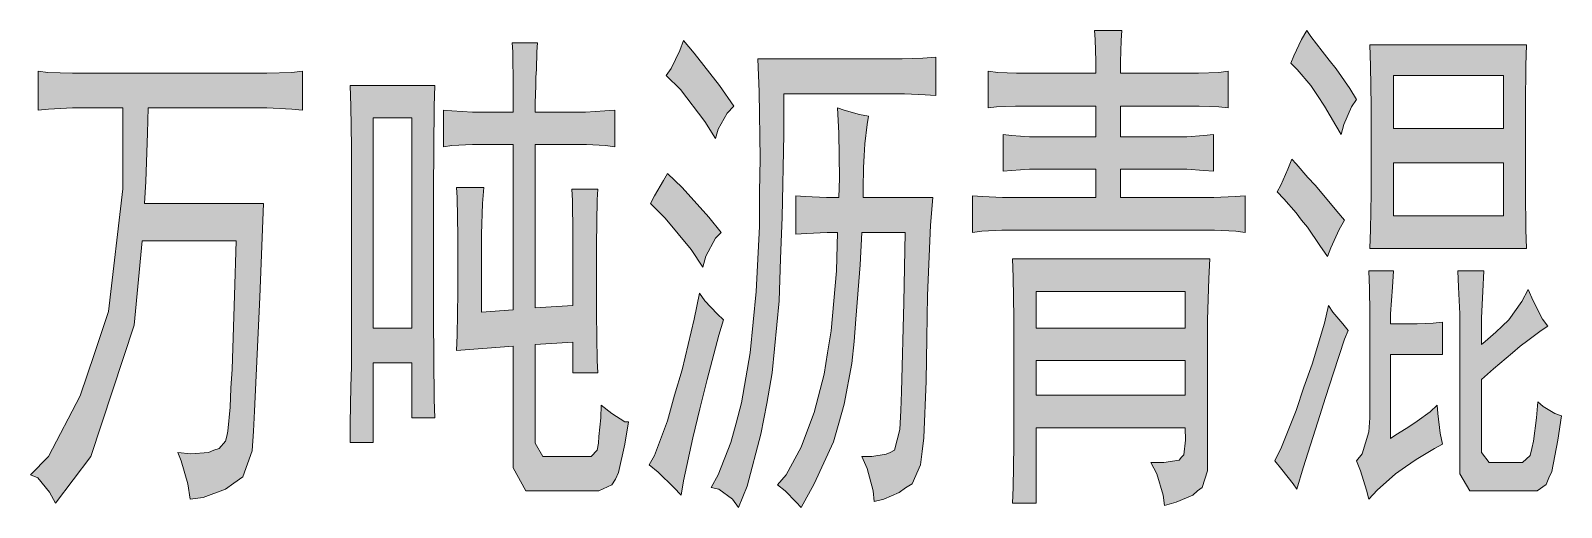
# Model space of a CAD drawing. Header units: millimetres. Extents: x 0 to 829, y 0 to 586.
# Drawn here: x 780.38 to 789.52, y 82.29 to 85.14 of the extents above; entities that cross this region are included whole.
import ezdxf

# ---------------------------------------------------------------- set-up
doc = ezdxf.new("R2010")
doc.units = ezdxf.units.MM

msp = doc.modelspace()

# ---------------------------------------------------------------- hatches: boundary and pattern name
h = msp.add_hatch(color=0)
h.dxf.hatch_style = 2
h.paths.add_polyline_path([(786.892, 85.139389), (786.888472, 85.079417), (786.884944, 84.952417), (786.884944, 84.885389), (787.287111, 84.885389), (787.350611, 84.885389), (787.470556, 84.888917), (787.527, 84.895972), (787.527, 84.67725), (787.470556, 84.684306), (787.354139, 84.687833), (787.294167, 84.687833), (786.884944, 84.687833), (786.884944, 84.504389), (787.234194, 84.504389), (787.280056, 84.504389), (787.382361, 84.511444), (787.438806, 84.5185), (787.438806, 84.299778), (787.382361, 84.303306), (787.280056, 84.310361), (787.234194, 84.310361), (786.884944, 84.310361), (786.884944, 84.141028), (787.371778, 84.141028), (787.442333, 84.141028), (787.569333, 84.148083), (787.629306, 84.151611), (787.629306, 83.932889), (787.572861, 83.939944), (787.445861, 83.947), (787.371778, 83.947), (786.232306, 83.947), (786.175861, 83.947), (786.055917, 83.939944), (785.999472, 83.932889), (785.999472, 84.151611), (786.059444, 84.148083), (786.179389, 84.141028), (786.232306, 84.141028), (786.736778, 84.141028), (786.736778, 84.310361), (786.401639, 84.310361), (786.341667, 84.310361), (786.232306, 84.303306), (786.182917, 84.299778), (786.182917, 84.5185), (786.232306, 84.511444), (786.341667, 84.504389), (786.401639, 84.504389), (786.736778, 84.504389), (786.736778, 84.687833), (786.3205, 84.687833), (786.257, 84.687833), (786.144111, 84.684306), (786.094722, 84.67725), (786.094722, 84.895972), (786.151167, 84.888917), (786.264056, 84.885389), (786.3205, 84.885389), (786.736778, 84.885389), (786.736778, 84.955944), (786.73325, 85.086472), (786.729722, 85.139389)])
h = msp.add_hatch(color=0)
h.dxf.hatch_style = 2
h.paths.add_polyline_path([(787.996194, 85.139389), (788.020889, 85.104111), (788.087917, 85.015917), (788.13025, 84.963), (788.172583, 84.910083), (788.253722, 84.793667), (788.292528, 84.726639), (788.264306, 84.684306), (788.218444, 84.578472), (788.200806, 84.5185), (788.169056, 84.571417), (788.102028, 84.687833), (788.059694, 84.751333), (788.020889, 84.811306), (787.93975, 84.906556), (787.900944, 84.945361), (787.918583, 84.987694), (787.964444, 85.086472)])
h = msp.add_hatch(color=0)
h.dxf.hatch_style = 2
h.paths.add_polyline_path([(783.695833, 82.592333), (783.724056, 82.592333), (783.759333, 82.631139), (783.766389, 82.673472), (783.769917, 82.712278), (783.7805, 82.825167), (783.784028, 82.89925), (783.847528, 82.849861), (783.925139, 82.800472), (783.946306, 82.800472), (783.925139, 82.666417), (783.886333, 82.497083), (783.868694, 82.458278), (783.847528, 82.423), (783.769917, 82.387722), (783.709944, 82.387722), (783.410083, 82.387722), (783.332472, 82.387722), (783.258389, 82.525306), (783.258389, 82.666417), (783.258389, 83.252028), (782.919722, 83.227333), (782.92325, 83.319056), (782.926778, 83.573056), (782.926778, 83.738861), (782.926778, 83.908194), (782.92325, 84.141028), (782.919722, 84.201), (783.082, 84.201), (783.074944, 84.10575), (783.067889, 83.922306), (783.067889, 83.837639), (783.067889, 83.456639), (783.258389, 83.47075), (783.258389, 84.458528), (783.089056, 84.458528), (783.014972, 84.458528), (782.8915, 84.451472), (782.842111, 84.444417), (782.842111, 84.663139), (782.8915, 84.659611), (783.014972, 84.652556), (783.089056, 84.652556), (783.258389, 84.652556), (783.258389, 84.80425), (783.254861, 85.012389), (783.251333, 85.065306), (783.403028, 85.065306), (783.3995, 85.012389), (783.395972, 84.906556), (783.392444, 84.860694), (783.392444, 84.811306), (783.388917, 84.705472), (783.388917, 84.652556), (783.628806, 84.652556), (783.688778, 84.652556), (783.805194, 84.659611), (783.865167, 84.663139), (783.865167, 84.444417), (783.808722, 84.451472), (783.695833, 84.458528), (783.635861, 84.458528), (783.388917, 84.458528), (783.388917, 83.481333), (783.614694, 83.495444), (783.614694, 83.798833), (783.614694, 83.925833), (783.611167, 84.123389), (783.607639, 84.190417), (783.762861, 84.190417), (783.759333, 84.126917), (783.755806, 83.858806), (783.755806, 83.654194), (783.755806, 83.446056), (783.759333, 83.167361), (783.762861, 83.093278), (783.614694, 83.093278), (783.614694, 83.276722), (783.388917, 83.262611), (783.388917, 82.751083), (783.388917, 82.673472), (783.434778, 82.592333), (783.484167, 82.592333)])
h = msp.add_hatch(color=0)
h.dxf.hatch_style = 2
h.paths.add_polyline_path([(784.274389, 85.079417), (784.337889, 85.005333), (784.489583, 84.811306), (784.57425, 84.687833), (784.535444, 84.6455), (784.482528, 84.55025), (784.464889, 84.493806), (784.401389, 84.596111), (784.25675, 84.786611), (784.172083, 84.871278), (784.200306, 84.913611), (784.253222, 85.019444)])
h = msp.add_hatch(color=0)
h.paths.add_polyline_path([(789.308528, 85.054722), (789.305, 84.93125), (789.301472, 84.694889), (789.301472, 84.578472), (789.301472, 84.275083), (789.301472, 84.172778), (789.305, 83.950528), (789.308528, 83.837639), (788.373667, 83.837639), (788.377194, 83.950528), (788.380722, 84.165722), (788.380722, 84.260972), (788.380722, 84.578472), (788.380722, 84.687833), (788.377194, 84.927722), (788.373667, 85.054722)])
h.paths.add_polyline_path([(789.170944, 84.031667), (789.170944, 84.349167), (788.514778, 84.349167), (788.514778, 84.031667)])
h.paths.add_polyline_path([(789.170944, 84.553778), (789.170944, 84.871278), (788.514778, 84.871278), (788.514778, 84.553778)])
h = msp.add_hatch(color=0)
h.dxf.hatch_style = 2
h.paths.add_polyline_path([(784.602472, 82.288944), (784.567194, 82.338333), (784.486056, 82.398306), (784.440194, 82.408889), (784.482528, 82.482972), (784.556611, 82.677), (784.588361, 82.793417), (784.620111, 82.913361), (784.673028, 83.213222), (784.690667, 83.396667), (784.708306, 83.580111), (784.729472, 83.968167), (784.729472, 84.172778), (784.733, 84.373861), (784.725944, 84.7725), (784.718889, 84.970056), (785.530278, 84.970056), (785.579667, 84.970056), (785.703139, 84.973583), (785.78075, 84.980639), (785.78075, 84.751333), (785.71725, 84.754861), (785.593778, 84.761917), (785.530278, 84.761917), (784.874111, 84.761917), (784.874111, 84.5185), (784.863528, 84.024611), (784.852944, 83.774139), (784.845889, 83.523667), (784.803556, 83.093278), (784.771806, 82.909833), (784.736528, 82.726389), (784.655389, 82.415944)])
h = msp.add_hatch(color=0)
h.dxf.hatch_style = 2
h.paths.add_polyline_path([(781.328694, 82.338333), (781.314583, 82.430056), (781.275778, 82.567639), (781.254611, 82.617028), (781.332222, 82.609972), (781.438056, 82.617028), (781.469806, 82.631139), (781.501556, 82.641722), (781.540361, 82.684056), (781.547417, 82.715806), (781.554472, 82.744028), (781.568583, 82.888667), (781.572111, 83.001556), (781.579167, 83.114444), (781.593278, 83.555417), (781.603861, 83.8835), (781.042944, 83.8835), (780.993556, 83.379028), (780.736028, 82.592333), (780.524361, 82.313639), (780.489083, 82.380667), (780.418528, 82.465333), (780.376194, 82.482972), (780.482028, 82.592333), (780.672528, 82.955694), (780.757194, 83.209694), (780.841861, 83.460167), (780.926528, 84.193944), (780.926528, 84.67725), (780.707806, 84.67725), (780.626667, 84.67725), (780.482028, 84.670194), (780.422056, 84.663139), (780.422056, 84.895972), (780.4785, 84.888917), (780.626667, 84.885389), (780.714861, 84.885389), (781.706167, 84.885389), (781.787306, 84.885389), (781.935472, 84.888917), (781.998972, 84.895972), (781.998972, 84.663139), (781.935472, 84.670194), (781.787306, 84.67725), (781.706167, 84.67725), (781.078222, 84.67725), (781.074694, 84.525556), (781.064111, 84.236278), (781.057056, 84.10575), (781.766139, 84.10575), (781.744972, 83.544833), (781.713222, 82.863972), (781.706167, 82.744028), (781.699111, 82.627611), (781.642667, 82.472389), (781.58975, 82.433583), (781.540361, 82.398306), (781.406306, 82.348917)])
h = msp.add_hatch(color=0)
h.paths.add_polyline_path([(782.789194, 84.811306), (782.785667, 84.687833), (782.782139, 84.183361), (782.782139, 83.798833), (782.782139, 83.421361), (782.785667, 82.934528), (782.789194, 82.825167), (782.651611, 82.825167), (782.651611, 83.15325), (782.422306, 83.15325), (782.422306, 82.677), (782.284722, 82.677), (782.284722, 82.789889), (782.28825, 83.012139), (782.291778, 83.128556), (782.291778, 84.324472), (782.291778, 84.444417), (782.28825, 84.687833), (782.284722, 84.811306)])
h.paths.add_polyline_path([(782.651611, 83.361389), (782.651611, 84.617278), (782.422306, 84.617278), (782.422306, 83.361389)])
h = msp.add_hatch(color=0)
h.dxf.hatch_style = 2
h.paths.add_polyline_path([(785.413861, 82.324222), (785.406806, 82.387722), (785.371528, 82.521778), (785.339778, 82.592333), (785.39975, 82.592333), (785.484417, 82.606444), (785.509111, 82.617028), (785.533806, 82.631139), (785.565556, 82.754611), (785.572611, 82.8675), (785.576139, 82.980389), (785.59025, 83.513083), (785.597306, 83.932889), (785.339778, 83.932889), (785.329194, 83.738861), (785.3045, 83.414306), (785.293917, 83.28025), (785.279806, 83.149722), (785.233944, 82.906306), (785.202194, 82.793417), (785.170444, 82.680528), (785.054028, 82.430056), (784.976417, 82.288944), (784.948194, 82.320694), (784.881167, 82.387722), (784.835306, 82.423), (784.888222, 82.482972), (784.976417, 82.648778), (785.015222, 82.751083), (785.054028, 82.856917), (785.114, 83.086222), (785.135167, 83.213222), (785.156333, 83.34375), (785.188083, 83.703583), (785.195139, 83.932889), (785.131639, 83.932889), (785.008167, 83.925833), (784.944667, 83.922306), (784.944667, 84.151611), (785.001111, 84.148083), (785.128111, 84.141028), (785.202194, 84.141028), (785.205722, 84.257444), (785.202194, 84.525556), (785.195139, 84.67725), (785.233944, 84.663139), (785.325667, 84.638444), (785.378583, 84.627861), (785.371528, 84.578472), (785.357417, 84.462056), (785.353889, 84.3915), (785.350361, 84.320944), (785.346833, 84.193944), (785.346833, 84.141028), (785.763111, 84.141028), (785.749, 83.975222), (785.731361, 83.555417), (785.727833, 83.301417), (785.724306, 83.043889), (785.710194, 82.705222), (785.699611, 82.624083), (785.689028, 82.542944), (785.639639, 82.430056), (785.600833, 82.405361), (785.562028, 82.377139), (785.470306, 82.338333)])
h = msp.add_hatch(color=0)
h.dxf.hatch_style = 2
h.paths.add_polyline_path([(787.908, 84.370333), (787.932694, 84.342111), (788.00325, 84.260972), (788.045583, 84.215111), (788.087917, 84.165722), (788.176111, 84.059889), (788.221972, 84.006972), (788.190222, 83.950528), (788.140833, 83.841167), (788.119667, 83.78825), (788.073806, 83.855278), (787.999722, 83.964639), (787.964444, 84.006972), (787.932694, 84.049306), (787.858611, 84.133972), (787.819806, 84.176306), (787.840972, 84.215111), (787.883306, 84.310361)])
h = msp.add_hatch(color=0)
h.dxf.hatch_style = 2
h.paths.add_polyline_path([(784.179139, 84.285667), (784.267333, 84.201), (784.426083, 84.024611), (784.500167, 83.932889), (784.464889, 83.897611), (784.408444, 83.791778), (784.390806, 83.72475), (784.32025, 83.830583), (784.165028, 84.017556), (784.076833, 84.10575), (784.101528, 84.151611), (784.154444, 84.243333)])
h = msp.add_hatch(color=0)
h.paths.add_polyline_path([(787.064861, 82.557056), (787.142472, 82.557056), (787.234194, 82.571167), (787.248306, 82.588806), (787.262417, 82.602917), (787.273, 82.691111), (787.269472, 82.765194), (786.380472, 82.765194), (786.380472, 82.313639), (786.239361, 82.313639), (786.242889, 82.408889), (786.246417, 82.659361), (786.246417, 82.811056), (786.246417, 83.287306), (786.246417, 83.421361), (786.242889, 83.664778), (786.239361, 83.774139), (787.417639, 83.774139), (787.410583, 83.657722), (787.403528, 83.410778), (787.403528, 83.276722), (787.403528, 82.58175), (787.403528, 82.507667), (787.371778, 82.408889), (787.343556, 82.387722), (787.315333, 82.363028), (787.216556, 82.320694), (787.146, 82.299528), (787.138944, 82.363028), (787.100139, 82.490028)])
h.paths.add_polyline_path([(787.269472, 83.361389), (787.269472, 83.580111), (786.380472, 83.580111), (786.380472, 83.361389)])
h.paths.add_polyline_path([(787.269472, 82.959222), (787.269472, 83.167361), (786.380472, 83.167361), (786.380472, 82.959222)])
h = msp.add_hatch(color=0)
h.dxf.hatch_style = 2
h.paths.add_polyline_path([(788.292528, 82.567639), (788.327806, 82.609972), (788.366611, 82.7405), (788.373667, 82.825167), (788.373667, 83.410778), (788.373667, 83.453111), (788.370139, 83.59775), (788.366611, 83.703583), (788.514778, 83.703583), (788.507722, 83.604806), (788.497139, 83.446056), (788.497139, 83.386083), (788.617083, 83.386083), (788.655889, 83.386083), (788.751139, 83.389611), (788.807583, 83.396667), (788.807583, 83.202639), (788.497139, 83.202639), (788.497139, 82.701694), (788.528889, 82.722861), (788.588861, 82.761667), (788.624139, 82.782833), (788.655889, 82.804), (788.7335, 82.860444), (788.775833, 82.89925), (788.779361, 82.849861), (788.793472, 82.733444), (788.807583, 82.666417), (788.758194, 82.641722), (788.648833, 82.574694), (788.585333, 82.532361), (788.525361, 82.490028), (788.416, 82.39125), (788.366611, 82.338333), (788.3525, 82.39125), (788.317222, 82.507667)])
h = msp.add_hatch(color=0)
h.dxf.hatch_style = 2
h.paths.add_polyline_path([(789.054528, 83.703583), (789.047472, 83.580111), (789.040417, 83.421361), (789.040417, 83.386083), (789.040417, 83.262611), (789.061583, 83.28025), (789.125083, 83.336694), (789.163889, 83.371972), (789.202694, 83.410778), (789.280306, 83.520139), (789.319111, 83.590694), (789.347333, 83.523667), (789.403778, 83.414306), (789.435528, 83.371972), (789.396722, 83.347278), (789.315583, 83.287306), (789.269722, 83.252028), (789.223861, 83.213222), (789.110972, 83.117972), (789.040417, 83.054472), (789.040417, 82.677), (789.040417, 82.617028), (789.086278, 82.557056), (789.135667, 82.557056), (789.252083, 82.557056), (789.283833, 82.557056), (789.329694, 82.599389), (789.340278, 82.641722), (789.350861, 82.684056), (789.3685, 82.825167), (789.375556, 82.920417), (789.407306, 82.892194), (789.477861, 82.849861), (789.516667, 82.83575), (789.4955, 82.691111), (789.460222, 82.504139), (789.442583, 82.465333), (789.424944, 82.426528), (789.372028, 82.387722), (789.340278, 82.387722), (789.033361, 82.387722), (788.969861, 82.387722), (788.909889, 82.490028), (788.909889, 82.592333), (788.909889, 83.386083), (788.909889, 83.446056), (788.902833, 83.604806), (788.899306, 83.703583)])
h = msp.add_hatch(color=0)
h.dxf.hatch_style = 2
h.paths.add_polyline_path([(784.514278, 83.410778), (784.486056, 83.319056), (784.4155, 83.054472), (784.373167, 82.878083), (784.330833, 82.705222), (784.274389, 82.447694), (784.260278, 82.363028), (784.217944, 82.408889), (784.122694, 82.500611), (784.069778, 82.542944), (784.101528, 82.599389), (784.179139, 82.807528), (784.221472, 82.959222), (784.267333, 83.110917), (784.337889, 83.414306), (784.369639, 83.569528), (784.401389, 83.523667), (784.475472, 83.446056)])
h = msp.add_hatch(color=0)
h.dxf.hatch_style = 2
h.paths.add_polyline_path([(788.243139, 83.347278), (788.221972, 83.294361), (788.154944, 83.093278), (788.109083, 82.945111), (788.063222, 82.800472), (787.975028, 82.525306), (787.936222, 82.398306), (787.915056, 82.430056), (787.848028, 82.514722), (787.805694, 82.567639), (787.8445, 82.648778), (787.932694, 82.8675), (787.978556, 83.008611), (788.027944, 83.146194), (788.102028, 83.389611), (788.126722, 83.495444), (788.151417, 83.456639), (788.211389, 83.386083)])

# ---------------------------------------------------------------- linework, layer by layer
at = {"color": 0, "lineweight": 0}
for points in [[(786.892, 85.139389), (786.888472, 85.079417), (786.884944, 84.952417), (786.884944, 84.885389), (787.287111, 84.885389), (787.350611, 84.885389), (787.470556, 84.888917), (787.527, 84.895972), (787.527, 84.67725), (787.470556, 84.684306), (787.354139, 84.687833), (787.294167, 84.687833), (786.884944, 84.687833), (786.884944, 84.504389), (787.234194, 84.504389), (787.280056, 84.504389), (787.382361, 84.511444), (787.438806, 84.5185), (787.438806, 84.299778), (787.382361, 84.303306), (787.280056, 84.310361), (787.234194, 84.310361), (786.884944, 84.310361), (786.884944, 84.141028), (787.371778, 84.141028), (787.442333, 84.141028), (787.569333, 84.148083), (787.629306, 84.151611), (787.629306, 83.932889), (787.572861, 83.939944), (787.445861, 83.947), (787.371778, 83.947), (786.232306, 83.947), (786.175861, 83.947), (786.055917, 83.939944), (785.999472, 83.932889), (785.999472, 84.151611), (786.059444, 84.148083), (786.179389, 84.141028), (786.232306, 84.141028), (786.736778, 84.141028), (786.736778, 84.310361), (786.401639, 84.310361), (786.341667, 84.310361), (786.232306, 84.303306), (786.182917, 84.299778), (786.182917, 84.5185), (786.232306, 84.511444), (786.341667, 84.504389), (786.401639, 84.504389), (786.736778, 84.504389), (786.736778, 84.687833), (786.3205, 84.687833), (786.257, 84.687833), (786.144111, 84.684306), (786.094722, 84.67725), (786.094722, 84.895972), (786.151167, 84.888917), (786.264056, 84.885389), (786.3205, 84.885389), (786.736778, 84.885389), (786.736778, 84.955944), (786.73325, 85.086472), (786.729722, 85.139389)], [(787.996194, 85.139389), (788.020889, 85.104111), (788.087917, 85.015917), (788.13025, 84.963), (788.172583, 84.910083), (788.253722, 84.793667), (788.292528, 84.726639), (788.264306, 84.684306), (788.218444, 84.578472), (788.200806, 84.5185), (788.169056, 84.571417), (788.102028, 84.687833), (788.059694, 84.751333), (788.020889, 84.811306), (787.93975, 84.906556), (787.900944, 84.945361), (787.918583, 84.987694), (787.964444, 85.086472)], [(783.695833, 82.592333), (783.724056, 82.592333), (783.759333, 82.631139), (783.766389, 82.673472), (783.769917, 82.712278), (783.7805, 82.825167), (783.784028, 82.89925), (783.847528, 82.849861), (783.925139, 82.800472), (783.946306, 82.800472), (783.925139, 82.666417), (783.886333, 82.497083), (783.868694, 82.458278), (783.847528, 82.423), (783.769917, 82.387722), (783.709944, 82.387722), (783.410083, 82.387722), (783.332472, 82.387722), (783.258389, 82.525306), (783.258389, 82.666417), (783.258389, 83.252028), (782.919722, 83.227333), (782.92325, 83.319056), (782.926778, 83.573056), (782.926778, 83.738861), (782.926778, 83.908194), (782.92325, 84.141028), (782.919722, 84.201), (783.082, 84.201), (783.074944, 84.10575), (783.067889, 83.922306), (783.067889, 83.837639), (783.067889, 83.456639), (783.258389, 83.47075), (783.258389, 84.458528), (783.089056, 84.458528), (783.014972, 84.458528), (782.8915, 84.451472), (782.842111, 84.444417), (782.842111, 84.663139), (782.8915, 84.659611), (783.014972, 84.652556), (783.089056, 84.652556), (783.258389, 84.652556), (783.258389, 84.80425), (783.254861, 85.012389), (783.251333, 85.065306), (783.403028, 85.065306), (783.3995, 85.012389), (783.395972, 84.906556), (783.392444, 84.860694), (783.392444, 84.811306), (783.388917, 84.705472), (783.388917, 84.652556), (783.628806, 84.652556), (783.688778, 84.652556), (783.805194, 84.659611), (783.865167, 84.663139), (783.865167, 84.444417), (783.808722, 84.451472), (783.695833, 84.458528), (783.635861, 84.458528), (783.388917, 84.458528), (783.388917, 83.481333), (783.614694, 83.495444), (783.614694, 83.798833), (783.614694, 83.925833), (783.611167, 84.123389), (783.607639, 84.190417), (783.762861, 84.190417), (783.759333, 84.126917), (783.755806, 83.858806), (783.755806, 83.654194), (783.755806, 83.446056), (783.759333, 83.167361), (783.762861, 83.093278), (783.614694, 83.093278), (783.614694, 83.276722), (783.388917, 83.262611), (783.388917, 82.751083), (783.388917, 82.673472), (783.434778, 82.592333), (783.484167, 82.592333)], [(784.274389, 85.079417), (784.337889, 85.005333), (784.489583, 84.811306), (784.57425, 84.687833), (784.535444, 84.6455), (784.482528, 84.55025), (784.464889, 84.493806), (784.401389, 84.596111), (784.25675, 84.786611), (784.172083, 84.871278), (784.200306, 84.913611), (784.253222, 85.019444)], [(789.308528, 85.054722), (789.305, 84.93125), (789.301472, 84.694889), (789.301472, 84.578472), (789.301472, 84.275083), (789.301472, 84.172778), (789.305, 83.950528), (789.308528, 83.837639), (788.373667, 83.837639), (788.377194, 83.950528), (788.380722, 84.165722), (788.380722, 84.260972), (788.380722, 84.578472), (788.380722, 84.687833), (788.377194, 84.927722), (788.373667, 85.054722)], [(784.602472, 82.288944), (784.567194, 82.338333), (784.486056, 82.398306), (784.440194, 82.408889), (784.482528, 82.482972), (784.556611, 82.677), (784.588361, 82.793417), (784.620111, 82.913361), (784.673028, 83.213222), (784.690667, 83.396667), (784.708306, 83.580111), (784.729472, 83.968167), (784.729472, 84.172778), (784.733, 84.373861), (784.725944, 84.7725), (784.718889, 84.970056), (785.530278, 84.970056), (785.579667, 84.970056), (785.703139, 84.973583), (785.78075, 84.980639), (785.78075, 84.751333), (785.71725, 84.754861), (785.593778, 84.761917), (785.530278, 84.761917), (784.874111, 84.761917), (784.874111, 84.5185), (784.863528, 84.024611), (784.852944, 83.774139), (784.845889, 83.523667), (784.803556, 83.093278), (784.771806, 82.909833), (784.736528, 82.726389), (784.655389, 82.415944)], [(781.328694, 82.338333), (781.314583, 82.430056), (781.275778, 82.567639), (781.254611, 82.617028), (781.332222, 82.609972), (781.438056, 82.617028), (781.469806, 82.631139), (781.501556, 82.641722), (781.540361, 82.684056), (781.547417, 82.715806), (781.554472, 82.744028), (781.568583, 82.888667), (781.572111, 83.001556), (781.579167, 83.114444), (781.593278, 83.555417), (781.603861, 83.8835), (781.042944, 83.8835), (780.993556, 83.379028), (780.736028, 82.592333), (780.524361, 82.313639), (780.489083, 82.380667), (780.418528, 82.465333), (780.376194, 82.482972), (780.482028, 82.592333), (780.672528, 82.955694), (780.757194, 83.209694), (780.841861, 83.460167), (780.926528, 84.193944), (780.926528, 84.67725), (780.707806, 84.67725), (780.626667, 84.67725), (780.482028, 84.670194), (780.422056, 84.663139), (780.422056, 84.895972), (780.4785, 84.888917), (780.626667, 84.885389), (780.714861, 84.885389), (781.706167, 84.885389), (781.787306, 84.885389), (781.935472, 84.888917), (781.998972, 84.895972), (781.998972, 84.663139), (781.935472, 84.670194), (781.787306, 84.67725), (781.706167, 84.67725), (781.078222, 84.67725), (781.074694, 84.525556), (781.064111, 84.236278), (781.057056, 84.10575), (781.766139, 84.10575), (781.744972, 83.544833), (781.713222, 82.863972), (781.706167, 82.744028), (781.699111, 82.627611), (781.642667, 82.472389), (781.58975, 82.433583), (781.540361, 82.398306), (781.406306, 82.348917)], [(789.170944, 84.553778), (789.170944, 84.871278), (788.514778, 84.871278), (788.514778, 84.553778)], [(782.789194, 84.811306), (782.785667, 84.687833), (782.782139, 84.183361), (782.782139, 83.798833), (782.782139, 83.421361), (782.785667, 82.934528), (782.789194, 82.825167), (782.651611, 82.825167), (782.651611, 83.15325), (782.422306, 83.15325), (782.422306, 82.677), (782.284722, 82.677), (782.284722, 82.789889), (782.28825, 83.012139), (782.291778, 83.128556), (782.291778, 84.324472), (782.291778, 84.444417), (782.28825, 84.687833), (782.284722, 84.811306)], [(785.413861, 82.324222), (785.406806, 82.387722), (785.371528, 82.521778), (785.339778, 82.592333), (785.39975, 82.592333), (785.484417, 82.606444), (785.509111, 82.617028), (785.533806, 82.631139), (785.565556, 82.754611), (785.572611, 82.8675), (785.576139, 82.980389), (785.59025, 83.513083), (785.597306, 83.932889), (785.339778, 83.932889), (785.329194, 83.738861), (785.3045, 83.414306), (785.293917, 83.28025), (785.279806, 83.149722), (785.233944, 82.906306), (785.202194, 82.793417), (785.170444, 82.680528), (785.054028, 82.430056), (784.976417, 82.288944), (784.948194, 82.320694), (784.881167, 82.387722), (784.835306, 82.423), (784.888222, 82.482972), (784.976417, 82.648778), (785.015222, 82.751083), (785.054028, 82.856917), (785.114, 83.086222), (785.135167, 83.213222), (785.156333, 83.34375), (785.188083, 83.703583), (785.195139, 83.932889), (785.131639, 83.932889), (785.008167, 83.925833), (784.944667, 83.922306), (784.944667, 84.151611), (785.001111, 84.148083), (785.128111, 84.141028), (785.202194, 84.141028), (785.205722, 84.257444), (785.202194, 84.525556), (785.195139, 84.67725), (785.233944, 84.663139), (785.325667, 84.638444), (785.378583, 84.627861), (785.371528, 84.578472), (785.357417, 84.462056), (785.353889, 84.3915), (785.350361, 84.320944), (785.346833, 84.193944), (785.346833, 84.141028), (785.763111, 84.141028), (785.749, 83.975222), (785.731361, 83.555417), (785.727833, 83.301417), (785.724306, 83.043889), (785.710194, 82.705222), (785.699611, 82.624083), (785.689028, 82.542944), (785.639639, 82.430056), (785.600833, 82.405361), (785.562028, 82.377139), (785.470306, 82.338333)], [(782.651611, 83.361389), (782.651611, 84.617278), (782.422306, 84.617278), (782.422306, 83.361389)], [(787.908, 84.370333), (787.932694, 84.342111), (788.00325, 84.260972), (788.045583, 84.215111), (788.087917, 84.165722), (788.176111, 84.059889), (788.221972, 84.006972), (788.190222, 83.950528), (788.140833, 83.841167), (788.119667, 83.78825), (788.073806, 83.855278), (787.999722, 83.964639), (787.964444, 84.006972), (787.932694, 84.049306), (787.858611, 84.133972), (787.819806, 84.176306), (787.840972, 84.215111), (787.883306, 84.310361)], [(784.179139, 84.285667), (784.267333, 84.201), (784.426083, 84.024611), (784.500167, 83.932889), (784.464889, 83.897611), (784.408444, 83.791778), (784.390806, 83.72475), (784.32025, 83.830583), (784.165028, 84.017556), (784.076833, 84.10575), (784.101528, 84.151611), (784.154444, 84.243333)], [(789.170944, 84.031667), (789.170944, 84.349167), (788.514778, 84.349167), (788.514778, 84.031667)], [(787.064861, 82.557056), (787.142472, 82.557056), (787.234194, 82.571167), (787.248306, 82.588806), (787.262417, 82.602917), (787.273, 82.691111), (787.269472, 82.765194), (786.380472, 82.765194), (786.380472, 82.313639), (786.239361, 82.313639), (786.242889, 82.408889), (786.246417, 82.659361), (786.246417, 82.811056), (786.246417, 83.287306), (786.246417, 83.421361), (786.242889, 83.664778), (786.239361, 83.774139), (787.417639, 83.774139), (787.410583, 83.657722), (787.403528, 83.410778), (787.403528, 83.276722), (787.403528, 82.58175), (787.403528, 82.507667), (787.371778, 82.408889), (787.343556, 82.387722), (787.315333, 82.363028), (787.216556, 82.320694), (787.146, 82.299528), (787.138944, 82.363028), (787.100139, 82.490028)], [(788.292528, 82.567639), (788.327806, 82.609972), (788.366611, 82.7405), (788.373667, 82.825167), (788.373667, 83.410778), (788.373667, 83.453111), (788.370139, 83.59775), (788.366611, 83.703583), (788.514778, 83.703583), (788.507722, 83.604806), (788.497139, 83.446056), (788.497139, 83.386083), (788.617083, 83.386083), (788.655889, 83.386083), (788.751139, 83.389611), (788.807583, 83.396667), (788.807583, 83.202639), (788.497139, 83.202639), (788.497139, 82.701694), (788.528889, 82.722861), (788.588861, 82.761667), (788.624139, 82.782833), (788.655889, 82.804), (788.7335, 82.860444), (788.775833, 82.89925), (788.779361, 82.849861), (788.793472, 82.733444), (788.807583, 82.666417), (788.758194, 82.641722), (788.648833, 82.574694), (788.585333, 82.532361), (788.525361, 82.490028), (788.416, 82.39125), (788.366611, 82.338333), (788.3525, 82.39125), (788.317222, 82.507667)], [(789.054528, 83.703583), (789.047472, 83.580111), (789.040417, 83.421361), (789.040417, 83.386083), (789.040417, 83.262611), (789.061583, 83.28025), (789.125083, 83.336694), (789.163889, 83.371972), (789.202694, 83.410778), (789.280306, 83.520139), (789.319111, 83.590694), (789.347333, 83.523667), (789.403778, 83.414306), (789.435528, 83.371972), (789.396722, 83.347278), (789.315583, 83.287306), (789.269722, 83.252028), (789.223861, 83.213222), (789.110972, 83.117972), (789.040417, 83.054472), (789.040417, 82.677), (789.040417, 82.617028), (789.086278, 82.557056), (789.135667, 82.557056), (789.252083, 82.557056), (789.283833, 82.557056), (789.329694, 82.599389), (789.340278, 82.641722), (789.350861, 82.684056), (789.3685, 82.825167), (789.375556, 82.920417), (789.407306, 82.892194), (789.477861, 82.849861), (789.516667, 82.83575), (789.4955, 82.691111), (789.460222, 82.504139), (789.442583, 82.465333), (789.424944, 82.426528), (789.372028, 82.387722), (789.340278, 82.387722), (789.033361, 82.387722), (788.969861, 82.387722), (788.909889, 82.490028), (788.909889, 82.592333), (788.909889, 83.386083), (788.909889, 83.446056), (788.902833, 83.604806), (788.899306, 83.703583)], [(784.514278, 83.410778), (784.486056, 83.319056), (784.4155, 83.054472), (784.373167, 82.878083), (784.330833, 82.705222), (784.274389, 82.447694), (784.260278, 82.363028), (784.217944, 82.408889), (784.122694, 82.500611), (784.069778, 82.542944), (784.101528, 82.599389), (784.179139, 82.807528), (784.221472, 82.959222), (784.267333, 83.110917), (784.337889, 83.414306), (784.369639, 83.569528), (784.401389, 83.523667), (784.475472, 83.446056)], [(787.269472, 83.361389), (787.269472, 83.580111), (786.380472, 83.580111), (786.380472, 83.361389)], [(788.243139, 83.347278), (788.221972, 83.294361), (788.154944, 83.093278), (788.109083, 82.945111), (788.063222, 82.800472), (787.975028, 82.525306), (787.936222, 82.398306), (787.915056, 82.430056), (787.848028, 82.514722), (787.805694, 82.567639), (787.8445, 82.648778), (787.932694, 82.8675), (787.978556, 83.008611), (788.027944, 83.146194), (788.102028, 83.389611), (788.126722, 83.495444), (788.151417, 83.456639), (788.211389, 83.386083)], [(787.269472, 82.959222), (787.269472, 83.167361), (786.380472, 83.167361), (786.380472, 82.959222)]]:
    msp.add_lwpolyline(points, close=True, dxfattribs=at)

doc.saveas('drawing.dxf')
